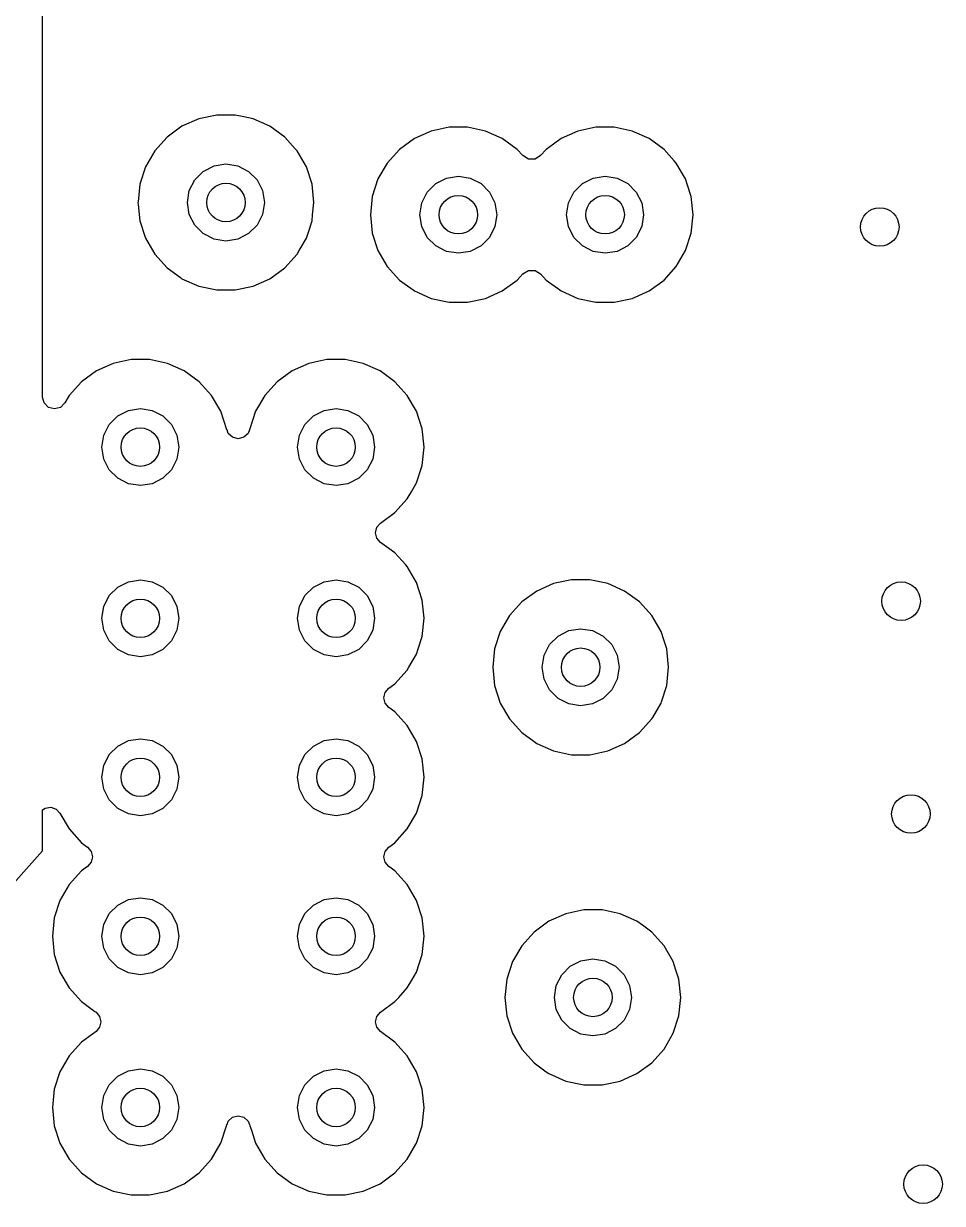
# Model space of a CAD drawing. Extents: x 6.5 to 8.1, y -3.85 to -2.25.
# Drawn here: x 7.3073 to 7.6829, y -3.2242 to -2.7419 of the extents above; entities that cross this region are included whole.
import ezdxf

# ---------------------------------------------------------------- set-up
doc = ezdxf.new("R2010")
doc.units = 0
doc.header["$MEASUREMENT"] = 0
doc.layers.add('BLACK', color=7, linetype='CONTINUOUS')

msp = doc.modelspace()

# ---------------------------------------------------------------- linework, layer by layer
at = {"layer": 'BLACK', "linetype": 'CONTINUOUS'}
for p, q in [((7.315, -2.815), (7.315, -2.50007)), ((7.37889, -2.7808), (7.37202, -2.78385)), ((7.38624, -2.77923), (7.37889, -2.7808)), ((7.39376, -2.77923), (7.38624, -2.77923)), ((7.38624, -2.77923), (7.38624, -2.77923)), ((7.39737, -2.78), (7.39376, -2.77923)), ((7.39376, -2.77923), (7.39376, -2.77923)), ((7.40111, -2.7808), (7.39737, -2.78)), ((7.40798, -2.78385), (7.40111, -2.7808)), ((7.37202, -2.78385), (7.36593, -2.78827)), ((7.41407, -2.78827), (7.40798, -2.78385)), ((7.40798, -2.78385), (7.40798, -2.78385)), ((7.47389, -2.7858), (7.46702, -2.78885)), ((7.48124, -2.78423), (7.47389, -2.7858)), ((7.48876, -2.78423), (7.48124, -2.78423)), ((7.48124, -2.78423), (7.48124, -2.78423)), ((7.49611, -2.7858), (7.48876, -2.78423)), ((7.48876, -2.78423), (7.48876, -2.78423)), ((7.50298, -2.78885), (7.49611, -2.7858)), ((7.53389, -2.7858), (7.52702, -2.78885)), ((7.54124, -2.78423), (7.53389, -2.7858)), ((7.54876, -2.78423), (7.54124, -2.78423)), ((7.54124, -2.78423), (7.54124, -2.78423)), ((7.55611, -2.7858), (7.54876, -2.78423)), ((7.54876, -2.78423), (7.54876, -2.78423)), ((7.56298, -2.78885), (7.55611, -2.7858)), ((7.36593, -2.78827), (7.3609, -2.79386)), ((7.41832, -2.793), (7.41407, -2.78827)), ((7.46702, -2.78885), (7.46093, -2.79327)), ((7.50907, -2.79327), (7.50298, -2.78885)), ((7.50298, -2.78885), (7.50298, -2.78885)), ((7.52383, -2.79117), (7.52093, -2.79327)), ((7.52702, -2.78885), (7.52383, -2.79117)), ((7.56907, -2.79327), (7.56298, -2.78885)), ((7.56298, -2.78885), (7.56298, -2.78885)), ((7.3609, -2.79386), (7.35714, -2.80037)), ((7.4191, -2.79386), (7.41832, -2.793)), ((7.42286, -2.80037), (7.4191, -2.79386)), ((7.46093, -2.79327), (7.4559, -2.79886)), ((7.51137, -2.79584), (7.50907, -2.79327)), ((7.51365, -2.79726), (7.51137, -2.79584)), ((7.51635, -2.79726), (7.51365, -2.79726)), ((7.51863, -2.79584), (7.51635, -2.79726)), ((7.52093, -2.79327), (7.51863, -2.79584)), ((7.52093, -2.79327), (7.52093, -2.79327)), ((7.57325, -2.79792), (7.56907, -2.79327)), ((7.35714, -2.80037), (7.35482, -2.80752)), ((7.37726, -2.80574), (7.38074, -2.80226)), ((7.38074, -2.80226), (7.38513, -2.80002)), ((7.38513, -2.80002), (7.39, -2.79925)), ((7.39, -2.79925), (7.39487, -2.80002)), ((7.39487, -2.80002), (7.39926, -2.80226)), ((7.39926, -2.80226), (7.40274, -2.80574)), ((7.42518, -2.80752), (7.42286, -2.80037)), ((7.42286, -2.80037), (7.42286, -2.80037)), ((7.4559, -2.79886), (7.45214, -2.80537)), ((7.5741, -2.79886), (7.57325, -2.79792)), ((7.57786, -2.80537), (7.5741, -2.79886)), ((7.37502, -2.81013), (7.37726, -2.80574)), ((7.40274, -2.80574), (7.40498, -2.81013)), ((7.45214, -2.80537), (7.44982, -2.81252)), ((7.47226, -2.81074), (7.47574, -2.80726)), ((7.47574, -2.80726), (7.48013, -2.80502)), ((7.48013, -2.80502), (7.485, -2.80425)), ((7.485, -2.80425), (7.48987, -2.80502)), ((7.48987, -2.80502), (7.49426, -2.80726)), ((7.49426, -2.80726), (7.49774, -2.81074)), ((7.53226, -2.81074), (7.53574, -2.80726)), ((7.53574, -2.80726), (7.54013, -2.80502)), ((7.54013, -2.80502), (7.545, -2.80425)), ((7.545, -2.80425), (7.54987, -2.80502)), ((7.54987, -2.80502), (7.55426, -2.80726)), ((7.55426, -2.80726), (7.55774, -2.81074)), ((7.57855, -2.80752), (7.57786, -2.80537)), ((7.35482, -2.80752), (7.35407, -2.81466)), ((7.37425, -2.815), (7.37502, -2.81013)), ((7.40498, -2.81013), (7.40575, -2.815)), ((7.42596, -2.815), (7.42518, -2.80752)), ((7.47002, -2.81513), (7.47226, -2.81074)), ((7.49774, -2.81074), (7.49998, -2.81513)), ((7.53002, -2.81513), (7.53226, -2.81074)), ((7.55774, -2.81074), (7.55998, -2.81513)), ((7.58018, -2.81252), (7.57855, -2.80752)), ((7.315, -2.89453), (7.315, -2.815)), ((7.35407, -2.81466), (7.35404, -2.815)), ((7.35404, -2.815), (7.35412, -2.81577)), ((7.35412, -2.81577), (7.35482, -2.82248)), ((7.37502, -2.81987), (7.37425, -2.815)), ((7.40575, -2.815), (7.40498, -2.81987)), ((7.42544, -2.82), (7.42596, -2.815)), ((7.44982, -2.81252), (7.44904, -2.82)), ((7.46925, -2.82), (7.47002, -2.81513)), ((7.49998, -2.81513), (7.50075, -2.82)), ((7.52925, -2.82), (7.53002, -2.81513)), ((7.55998, -2.81513), (7.56075, -2.82)), ((7.58096, -2.82), (7.58018, -2.81252)), ((7.37726, -2.82426), (7.37502, -2.81987)), ((7.40498, -2.81987), (7.40274, -2.82426)), ((7.42518, -2.82248), (7.42544, -2.82)), ((7.44904, -2.82), (7.44982, -2.82748)), ((7.47002, -2.82487), (7.46925, -2.82)), ((7.50075, -2.82), (7.49998, -2.82487)), ((7.53002, -2.82487), (7.52925, -2.82)), ((7.56075, -2.82), (7.55998, -2.82487)), ((7.58018, -2.82748), (7.58096, -2.82)), ((7.35482, -2.82248), (7.35714, -2.82963)), ((7.38074, -2.82774), (7.37726, -2.82426)), ((7.40274, -2.82426), (7.39926, -2.82774)), ((7.42354, -2.82751), (7.42518, -2.82248)), ((7.47226, -2.82926), (7.47002, -2.82487)), ((7.49998, -2.82487), (7.49774, -2.82926)), ((7.53226, -2.82926), (7.53002, -2.82487)), ((7.55998, -2.82487), (7.55774, -2.82926)), ((7.35714, -2.82963), (7.3609, -2.83614)), ((7.38513, -2.82998), (7.38074, -2.82774)), ((7.39, -2.83075), (7.38513, -2.82998)), ((7.39487, -2.82998), (7.39, -2.83075)), ((7.39926, -2.82774), (7.39487, -2.82998)), ((7.41997, -2.83463), (7.42286, -2.82963)), ((7.42286, -2.82963), (7.42354, -2.82751)), ((7.44982, -2.82748), (7.45214, -2.83463)), ((7.47574, -2.83274), (7.47226, -2.82926)), ((7.49774, -2.82926), (7.49426, -2.83274)), ((7.53574, -2.83274), (7.53226, -2.82926)), ((7.55774, -2.82926), (7.55426, -2.83274)), ((7.57786, -2.83463), (7.58018, -2.82748)), ((7.3609, -2.83614), (7.3609, -2.83614)), ((7.3609, -2.83614), (7.36593, -2.84173)), ((7.41407, -2.84173), (7.4191, -2.83614)), ((7.4191, -2.83614), (7.41997, -2.83463)), ((7.45214, -2.83463), (7.4559, -2.84114)), ((7.48013, -2.83498), (7.47574, -2.83274)), ((7.485, -2.83575), (7.48013, -2.83498)), ((7.48987, -2.83498), (7.485, -2.83575)), ((7.49426, -2.83274), (7.48987, -2.83498)), ((7.54013, -2.83498), (7.53574, -2.83274)), ((7.545, -2.83575), (7.54013, -2.83498)), ((7.54987, -2.83498), (7.545, -2.83575)), ((7.55426, -2.83274), (7.54987, -2.83498)), ((7.5741, -2.84114), (7.57786, -2.83463)), ((7.36593, -2.84173), (7.37141, -2.84571)), ((7.37141, -2.84571), (7.37202, -2.84615)), ((7.40798, -2.84615), (7.41407, -2.84173)), ((7.4559, -2.84114), (7.4559, -2.84114)), ((7.4559, -2.84114), (7.46093, -2.84673)), ((7.50907, -2.84673), (7.51137, -2.84416)), ((7.51137, -2.84416), (7.51365, -2.84274)), ((7.51365, -2.84274), (7.51635, -2.84274)), ((7.51635, -2.84274), (7.51863, -2.84416)), ((7.51863, -2.84416), (7.52093, -2.84673)), ((7.56907, -2.84673), (7.5741, -2.84114)), ((7.37202, -2.84615), (7.37889, -2.8492)), ((7.37889, -2.8492), (7.38624, -2.85077)), ((7.39376, -2.85077), (7.40111, -2.8492)), ((7.40111, -2.8492), (7.40798, -2.84615)), ((7.40111, -2.8492), (7.40111, -2.8492)), ((7.40111, -2.8492), (7.40111, -2.8492)), ((7.46093, -2.84673), (7.4665, -2.85077)), ((7.50298, -2.85115), (7.50907, -2.84673)), ((7.52093, -2.84673), (7.5265, -2.85077)), ((7.56298, -2.85115), (7.56907, -2.84673)), ((7.38624, -2.85077), (7.38624, -2.85077)), ((7.38624, -2.85077), (7.39376, -2.85077)), ((7.39376, -2.85077), (7.39376, -2.85077)), ((7.4665, -2.85077), (7.46702, -2.85115)), ((7.46702, -2.85115), (7.47389, -2.8542)), ((7.47389, -2.8542), (7.48124, -2.85577)), ((7.48876, -2.85577), (7.49611, -2.8542)), ((7.49611, -2.8542), (7.50298, -2.85115)), ((7.49611, -2.8542), (7.49611, -2.8542)), ((7.49611, -2.8542), (7.49611, -2.8542)), ((7.5265, -2.85077), (7.52702, -2.85115)), ((7.52702, -2.85115), (7.53389, -2.8542)), ((7.53389, -2.8542), (7.54124, -2.85577)), ((7.54876, -2.85577), (7.55611, -2.8542)), ((7.55611, -2.8542), (7.56298, -2.85115)), ((7.55611, -2.8542), (7.55611, -2.8542)), ((7.55611, -2.8542), (7.55611, -2.8542)), ((7.48124, -2.85577), (7.48124, -2.85577)), ((7.48124, -2.85577), (7.48876, -2.85577)), ((7.48876, -2.85577), (7.48876, -2.85577)), ((7.54124, -2.85577), (7.54124, -2.85577)), ((7.54124, -2.85577), (7.54876, -2.85577)), ((7.54876, -2.85577), (7.54876, -2.85577)), ((7.35124, -2.87923), (7.34389, -2.8808)), ((7.35876, -2.87923), (7.35124, -2.87923)), ((7.35124, -2.87923), (7.35124, -2.87923)), ((7.36611, -2.8808), (7.35876, -2.87923)), ((7.35876, -2.87923), (7.35876, -2.87923)), ((7.43124, -2.87923), (7.42389, -2.8808)), ((7.43876, -2.87923), (7.43124, -2.87923)), ((7.43124, -2.87923), (7.43124, -2.87923)), ((7.44611, -2.8808), (7.43876, -2.87923)), ((7.43876, -2.87923), (7.43876, -2.87923)), ((7.33702, -2.88385), (7.33093, -2.88827)), ((7.34389, -2.8808), (7.33702, -2.88385)), ((7.37298, -2.88385), (7.36611, -2.8808)), ((7.37907, -2.88827), (7.37298, -2.88385)), ((7.37298, -2.88385), (7.37298, -2.88385)), ((7.41702, -2.88385), (7.41093, -2.88827)), ((7.42389, -2.8808), (7.41702, -2.88385)), ((7.45298, -2.88385), (7.44611, -2.8808)), ((7.45907, -2.88827), (7.45298, -2.88385)), ((7.45298, -2.88385), (7.45298, -2.88385)), ((7.33093, -2.88827), (7.3259, -2.89386)), ((7.38167, -2.89117), (7.37907, -2.88827)), ((7.41093, -2.88827), (7.4059, -2.89386)), ((7.46167, -2.89117), (7.45907, -2.88827)), ((7.3259, -2.89386), (7.32411, -2.89697)), ((7.3841, -2.89386), (7.38167, -2.89117)), ((7.38786, -2.90037), (7.3841, -2.89386)), ((7.4059, -2.89386), (7.40214, -2.90037)), ((7.4641, -2.89386), (7.46167, -2.89117)), ((7.46786, -2.90037), (7.4641, -2.89386)), ((7.31565, -2.89697), (7.315, -2.89453)), ((7.31744, -2.89875), (7.31565, -2.89697)), ((7.31988, -2.89941), (7.31744, -2.89875)), ((7.32232, -2.89875), (7.31988, -2.89941)), ((7.32411, -2.89697), (7.32232, -2.89875)), ((7.34226, -2.90574), (7.34574, -2.90226)), ((7.34574, -2.90226), (7.35013, -2.90002)), ((7.35013, -2.90002), (7.355, -2.89925)), ((7.355, -2.89925), (7.35987, -2.90002)), ((7.35987, -2.90002), (7.36426, -2.90226)), ((7.36426, -2.90226), (7.36774, -2.90574)), ((7.39034, -2.90801), (7.38786, -2.90037)), ((7.40214, -2.90037), (7.39966, -2.90801)), ((7.42226, -2.90574), (7.42574, -2.90226)), ((7.42574, -2.90226), (7.43013, -2.90002)), ((7.43013, -2.90002), (7.435, -2.89925)), ((7.435, -2.89925), (7.43987, -2.90002)), ((7.43987, -2.90002), (7.44426, -2.90226)), ((7.44426, -2.90226), (7.44774, -2.90574)), ((7.47018, -2.90752), (7.46786, -2.90037)), ((7.46786, -2.90037), (7.46786, -2.90037)), ((7.34002, -2.91013), (7.34226, -2.90574)), ((7.36774, -2.90574), (7.36998, -2.91013)), ((7.39043, -2.90798), (7.39034, -2.90801)), ((7.39095, -2.90942), (7.39043, -2.90798)), ((7.39957, -2.90798), (7.39905, -2.90942)), ((7.39966, -2.90801), (7.39957, -2.90798)), ((7.42002, -2.91013), (7.42226, -2.90574)), ((7.44774, -2.90574), (7.44998, -2.91013)), ((7.47096, -2.915), (7.47018, -2.90752)), ((7.33925, -2.915), (7.34002, -2.91013)), ((7.36998, -2.91013), (7.37075, -2.915)), ((7.39271, -2.911), (7.39095, -2.90942)), ((7.395, -2.91157), (7.39271, -2.911)), ((7.39729, -2.911), (7.395, -2.91157)), ((7.39905, -2.90942), (7.39729, -2.911)), ((7.41925, -2.915), (7.42002, -2.91013)), ((7.44998, -2.91013), (7.45075, -2.915)), ((7.34002, -2.91987), (7.33925, -2.915)), ((7.37075, -2.915), (7.36998, -2.91987)), ((7.42002, -2.91987), (7.41925, -2.915)), ((7.45075, -2.915), (7.44998, -2.91987)), ((7.47018, -2.92248), (7.47096, -2.915)), ((7.34226, -2.92426), (7.34002, -2.91987)), ((7.36998, -2.91987), (7.36774, -2.92426)), ((7.42226, -2.92426), (7.42002, -2.91987)), ((7.44998, -2.91987), (7.44774, -2.92426)), ((7.46786, -2.92963), (7.47018, -2.92248)), ((7.34574, -2.92774), (7.34226, -2.92426)), ((7.35013, -2.92998), (7.34574, -2.92774)), ((7.36426, -2.92774), (7.35987, -2.92998)), ((7.36774, -2.92426), (7.36426, -2.92774)), ((7.42574, -2.92774), (7.42226, -2.92426)), ((7.43013, -2.92998), (7.42574, -2.92774)), ((7.44426, -2.92774), (7.43987, -2.92998)), ((7.44774, -2.92426), (7.44426, -2.92774)), ((7.355, -2.93075), (7.35013, -2.92998)), ((7.35987, -2.92998), (7.355, -2.93075)), ((7.435, -2.93075), (7.43013, -2.92998)), ((7.43987, -2.92998), (7.435, -2.93075)), ((7.46593, -2.93296), (7.46786, -2.92963)), ((7.46786, -2.92963), (7.46786, -2.92963)), ((7.45907, -2.94173), (7.4641, -2.93614)), ((7.4641, -2.93614), (7.46593, -2.93296)), ((7.45311, -2.94605), (7.45907, -2.94173)), ((7.45163, -2.94778), (7.45311, -2.94605)), ((7.4511, -2.95), (7.45163, -2.94778)), ((7.45163, -2.95222), (7.4511, -2.95)), ((7.45311, -2.95395), (7.45163, -2.95222)), ((7.45906, -2.95827), (7.45311, -2.95395)), ((7.45907, -2.95827), (7.45906, -2.95827)), ((7.45906, -2.95827), (7.45906, -2.95827)), ((7.46347, -2.96316), (7.45907, -2.95827)), ((7.4641, -2.96386), (7.46347, -2.96316)), ((7.46786, -2.97037), (7.4641, -2.96386)), ((7.34574, -2.97226), (7.35013, -2.97002)), ((7.35013, -2.97002), (7.355, -2.96925)), ((7.355, -2.96925), (7.35987, -2.97002)), ((7.35987, -2.97002), (7.36426, -2.97226)), ((7.42574, -2.97226), (7.43013, -2.97002)), ((7.43013, -2.97002), (7.435, -2.96925)), ((7.435, -2.96925), (7.43987, -2.97002)), ((7.43987, -2.97002), (7.44426, -2.97226)), ((7.47018, -2.97752), (7.46786, -2.97037)), ((7.46786, -2.97037), (7.46786, -2.97037)), ((7.52389, -2.9708), (7.51702, -2.97385)), ((7.53124, -2.96923), (7.52389, -2.9708)), ((7.53876, -2.96923), (7.53124, -2.96923)), ((7.53124, -2.96923), (7.53124, -2.96923)), ((7.54611, -2.9708), (7.53876, -2.96923)), ((7.53876, -2.96923), (7.53876, -2.96923)), ((7.55298, -2.97385), (7.54611, -2.9708)), ((7.34002, -2.98013), (7.34226, -2.97574)), ((7.34226, -2.97574), (7.34574, -2.97226)), ((7.36426, -2.97226), (7.36774, -2.97574)), ((7.36774, -2.97574), (7.36998, -2.98013)), ((7.42002, -2.98013), (7.42226, -2.97574)), ((7.42226, -2.97574), (7.42574, -2.97226)), ((7.44426, -2.97226), (7.44774, -2.97574)), ((7.44774, -2.97574), (7.44998, -2.98013)), ((7.51702, -2.97385), (7.51093, -2.97827)), ((7.55527, -2.97552), (7.55298, -2.97385)), ((7.55907, -2.97827), (7.55527, -2.97552)), ((7.33925, -2.985), (7.34002, -2.98013)), ((7.36998, -2.98013), (7.37075, -2.985)), ((7.41925, -2.985), (7.42002, -2.98013)), ((7.44998, -2.98013), (7.45075, -2.985)), ((7.47096, -2.985), (7.47018, -2.97752)), ((7.51093, -2.97827), (7.5059, -2.98386)), ((7.56294, -2.98257), (7.55907, -2.97827)), ((7.34002, -2.98987), (7.33925, -2.985)), ((7.37075, -2.985), (7.36998, -2.98987)), ((7.42002, -2.98987), (7.41925, -2.985)), ((7.45075, -2.985), (7.44998, -2.98987)), ((7.47018, -2.99248), (7.47096, -2.985)), ((7.5059, -2.98386), (7.50214, -2.99037)), ((7.5641, -2.98386), (7.56294, -2.98257)), ((7.56786, -2.99037), (7.5641, -2.98386)), ((7.34226, -2.99426), (7.34002, -2.98987)), ((7.36998, -2.98987), (7.36774, -2.99426)), ((7.42226, -2.99426), (7.42002, -2.98987)), ((7.44998, -2.98987), (7.44774, -2.99426)), ((7.50214, -2.99037), (7.49982, -2.99752)), ((7.52574, -2.99226), (7.53013, -2.99002)), ((7.53013, -2.99002), (7.535, -2.98925)), ((7.535, -2.98925), (7.53987, -2.99002)), ((7.53987, -2.99002), (7.54426, -2.99226)), ((7.56897, -2.99381), (7.56786, -2.99037)), ((7.34574, -2.99774), (7.34226, -2.99426)), ((7.36774, -2.99426), (7.36426, -2.99774)), ((7.42574, -2.99774), (7.42226, -2.99426)), ((7.44774, -2.99426), (7.44426, -2.99774)), ((7.46854, -2.99752), (7.47018, -2.99248)), ((7.52226, -2.99574), (7.52574, -2.99226)), ((7.54426, -2.99226), (7.54774, -2.99574)), ((7.57018, -2.99752), (7.56897, -2.99381)), ((7.35013, -2.99998), (7.34574, -2.99774)), ((7.355, -3.00075), (7.35013, -2.99998)), ((7.35987, -2.99998), (7.355, -3.00075)), ((7.36426, -2.99774), (7.35987, -2.99998)), ((7.43013, -2.99998), (7.42574, -2.99774)), ((7.435, -3.00075), (7.43013, -2.99998)), ((7.43987, -2.99998), (7.435, -3.00075)), ((7.44426, -2.99774), (7.43987, -2.99998)), ((7.46475, -3.005), (7.46786, -2.99963)), ((7.46786, -2.99963), (7.46854, -2.99752)), ((7.49982, -2.99752), (7.49904, -3.005)), ((7.51925, -3.005), (7.52002, -3.00013)), ((7.52002, -3.00013), (7.52226, -2.99574)), ((7.54774, -2.99574), (7.54998, -3.00013)), ((7.54998, -3.00013), (7.55075, -3.005)), ((7.57096, -3.005), (7.57018, -2.99752)), ((7.4641, -3.00614), (7.46475, -3.005)), ((7.49904, -3.005), (7.49982, -3.01248)), ((7.52002, -3.00987), (7.51925, -3.005)), ((7.55075, -3.005), (7.54998, -3.00987)), ((7.57018, -3.01248), (7.57096, -3.005)), ((7.45907, -3.01173), (7.4641, -3.00614)), ((7.52226, -3.01426), (7.52002, -3.00987)), ((7.54998, -3.00987), (7.54774, -3.01426)), ((7.45507, -3.01528), (7.45656, -3.01355)), ((7.45656, -3.01355), (7.45907, -3.01173)), ((7.49982, -3.01248), (7.50214, -3.01963)), ((7.52574, -3.01774), (7.52226, -3.01426)), ((7.54774, -3.01426), (7.54426, -3.01774)), ((7.56801, -3.01916), (7.57018, -3.01248)), ((7.45454, -3.0175), (7.45507, -3.01528)), ((7.45507, -3.01972), (7.45454, -3.0175)), ((7.53013, -3.01998), (7.52574, -3.01774)), ((7.54426, -3.01774), (7.53987, -3.01998)), ((7.56786, -3.01963), (7.56801, -3.01916)), ((7.45656, -3.02145), (7.45507, -3.01972)), ((7.45907, -3.02327), (7.45656, -3.02145)), ((7.46165, -3.02614), (7.45907, -3.02327)), ((7.50214, -3.01963), (7.5059, -3.02614)), ((7.535, -3.02075), (7.53013, -3.01998)), ((7.53987, -3.01998), (7.535, -3.02075)), ((7.56444, -3.02554), (7.56786, -3.01963)), ((7.4641, -3.02886), (7.46165, -3.02614)), ((7.46786, -3.03537), (7.4641, -3.02886)), ((7.5059, -3.02614), (7.5059, -3.02614)), ((7.5059, -3.02614), (7.51093, -3.03173)), ((7.55907, -3.03173), (7.5641, -3.02614)), ((7.5641, -3.02614), (7.56444, -3.02554)), ((7.51093, -3.03173), (7.51595, -3.03537)), ((7.55298, -3.03615), (7.55907, -3.03173)), ((7.34226, -3.04074), (7.34574, -3.03726)), ((7.34574, -3.03726), (7.35013, -3.03502)), ((7.35013, -3.03502), (7.355, -3.03425)), ((7.355, -3.03425), (7.35987, -3.03502)), ((7.35987, -3.03502), (7.36426, -3.03726)), ((7.36426, -3.03726), (7.36774, -3.04074)), ((7.42226, -3.04074), (7.42574, -3.03726)), ((7.42574, -3.03726), (7.43013, -3.03502)), ((7.43013, -3.03502), (7.435, -3.03425)), ((7.435, -3.03425), (7.43987, -3.03502)), ((7.43987, -3.03502), (7.44426, -3.03726)), ((7.44426, -3.03726), (7.44774, -3.04074)), ((7.47018, -3.04252), (7.46786, -3.03537)), ((7.46786, -3.03537), (7.46786, -3.03537)), ((7.51595, -3.03537), (7.51702, -3.03615)), ((7.51702, -3.03615), (7.52389, -3.0392)), ((7.54611, -3.0392), (7.55298, -3.03615)), ((7.34002, -3.04513), (7.34226, -3.04074)), ((7.36774, -3.04074), (7.36998, -3.04513)), ((7.42002, -3.04513), (7.42226, -3.04074)), ((7.44774, -3.04074), (7.44998, -3.04513)), ((7.47096, -3.05), (7.47018, -3.04252)), ((7.52389, -3.0392), (7.53124, -3.04077)), ((7.53124, -3.04077), (7.53124, -3.04077)), ((7.53124, -3.04077), (7.53876, -3.04077)), ((7.53876, -3.04077), (7.54611, -3.0392)), ((7.53876, -3.04077), (7.53876, -3.04077)), ((7.54611, -3.0392), (7.54611, -3.0392)), ((7.54611, -3.0392), (7.54611, -3.0392)), ((7.33925, -3.05), (7.34002, -3.04513)), ((7.36998, -3.04513), (7.37075, -3.05)), ((7.41925, -3.05), (7.42002, -3.04513)), ((7.44998, -3.04513), (7.45075, -3.05)), ((7.34002, -3.05487), (7.33925, -3.05)), ((7.37075, -3.05), (7.36998, -3.05487)), ((7.42002, -3.05487), (7.41925, -3.05)), ((7.45075, -3.05), (7.44998, -3.05487)), ((7.47018, -3.05748), (7.47096, -3.05)), ((7.34226, -3.05926), (7.34002, -3.05487)), ((7.36998, -3.05487), (7.36774, -3.05926)), ((7.42226, -3.05926), (7.42002, -3.05487)), ((7.44998, -3.05487), (7.44774, -3.05926)), ((7.46786, -3.06463), (7.47018, -3.05748)), ((7.315, -3.06335), (7.31606, -3.06257)), ((7.31606, -3.06257), (7.31835, -3.06222)), ((7.31835, -3.06222), (7.32055, -3.06297)), ((7.32055, -3.06297), (7.32215, -3.06464)), ((7.34574, -3.06274), (7.34226, -3.05926)), ((7.35013, -3.06498), (7.34574, -3.06274)), ((7.36426, -3.06274), (7.35987, -3.06498)), ((7.36774, -3.05926), (7.36426, -3.06274)), ((7.42574, -3.06274), (7.42226, -3.05926)), ((7.43013, -3.06498), (7.42574, -3.06274)), ((7.44426, -3.06274), (7.43987, -3.06498)), ((7.44774, -3.05926), (7.44426, -3.06274)), ((7.315, -3.08), (7.315, -3.06335)), ((7.32215, -3.06464), (7.3259, -3.07114)), ((7.355, -3.06575), (7.35013, -3.06498)), ((7.35987, -3.06498), (7.355, -3.06575)), ((7.435, -3.06575), (7.43013, -3.06498)), ((7.43987, -3.06498), (7.435, -3.06575)), ((7.4641, -3.07114), (7.46786, -3.06463)), ((7.3259, -3.07114), (7.3259, -3.07114)), ((7.3259, -3.07114), (7.33093, -3.07673)), ((7.45907, -3.07673), (7.4641, -3.07114)), ((7.33093, -3.07673), (7.33094, -3.07673)), ((7.33094, -3.07673), (7.33344, -3.07855)), ((7.45656, -3.07855), (7.45907, -3.07673)), ((7.29511, -3.10238), (7.315, -3.08)), ((7.33344, -3.07855), (7.33492, -3.08028)), ((7.33492, -3.08028), (7.33546, -3.0825)), ((7.45454, -3.0825), (7.45507, -3.08028)), ((7.45507, -3.08028), (7.45656, -3.07855)), ((7.33344, -3.08645), (7.33094, -3.08827)), ((7.33492, -3.08472), (7.33344, -3.08645)), ((7.33546, -3.0825), (7.33492, -3.08472)), ((7.45507, -3.08472), (7.45454, -3.0825)), ((7.45656, -3.08645), (7.45507, -3.08472)), ((7.45907, -3.08827), (7.45656, -3.08645)), ((7.33094, -3.08827), (7.3259, -3.09386)), ((7.46167, -3.09117), (7.45907, -3.08827)), ((7.4641, -3.09386), (7.46167, -3.09117)), ((7.3259, -3.09386), (7.32214, -3.10037)), ((7.46786, -3.10037), (7.4641, -3.09386)), ((7.32214, -3.10037), (7.31982, -3.10752)), ((7.34574, -3.10226), (7.35013, -3.10002)), ((7.35013, -3.10002), (7.355, -3.09925)), ((7.355, -3.09925), (7.35987, -3.10002)), ((7.35987, -3.10002), (7.36426, -3.10226)), ((7.42574, -3.10226), (7.43013, -3.10002)), ((7.43013, -3.10002), (7.435, -3.09925)), ((7.435, -3.09925), (7.43987, -3.10002)), ((7.43987, -3.10002), (7.44426, -3.10226)), ((7.47018, -3.10752), (7.46786, -3.10037)), ((7.46786, -3.10037), (7.46786, -3.10037)), ((7.34002, -3.11013), (7.34226, -3.10574)), ((7.34226, -3.10574), (7.34574, -3.10226)), ((7.36426, -3.10226), (7.36774, -3.10574)), ((7.36774, -3.10574), (7.36998, -3.11013)), ((7.42002, -3.11013), (7.42226, -3.10574)), ((7.42226, -3.10574), (7.42574, -3.10226)), ((7.44426, -3.10226), (7.44774, -3.10574)), ((7.44774, -3.10574), (7.44998, -3.11013)), ((7.52889, -3.1058), (7.52202, -3.10885)), ((7.53624, -3.10423), (7.52889, -3.1058)), ((7.54376, -3.10423), (7.53624, -3.10423)), ((7.53624, -3.10423), (7.53624, -3.10423)), ((7.55111, -3.1058), (7.54376, -3.10423)), ((7.54376, -3.10423), (7.54376, -3.10423)), ((7.55798, -3.10885), (7.55111, -3.1058)), ((7.31982, -3.10752), (7.31904, -3.115)), ((7.33925, -3.115), (7.34002, -3.11013)), ((7.36998, -3.11013), (7.37075, -3.115)), ((7.41925, -3.115), (7.42002, -3.11013)), ((7.44998, -3.11013), (7.45075, -3.115)), ((7.47096, -3.115), (7.47018, -3.10752)), ((7.52202, -3.10885), (7.51593, -3.11327)), ((7.56027, -3.11052), (7.55798, -3.10885)), ((7.56407, -3.11327), (7.56027, -3.11052)), ((7.31904, -3.115), (7.31982, -3.12248)), ((7.34002, -3.11987), (7.33925, -3.115)), ((7.37075, -3.115), (7.36998, -3.11987)), ((7.42002, -3.11987), (7.41925, -3.115)), ((7.45075, -3.115), (7.44998, -3.11987)), ((7.47018, -3.12248), (7.47096, -3.115)), ((7.51593, -3.11327), (7.5109, -3.11886)), ((7.5678, -3.11743), (7.56407, -3.11327)), ((7.34226, -3.12426), (7.34002, -3.11987)), ((7.36998, -3.11987), (7.36774, -3.12426)), ((7.42226, -3.12426), (7.42002, -3.11987)), ((7.44998, -3.11987), (7.44774, -3.12426)), ((7.5109, -3.11886), (7.50714, -3.12537)), ((7.5691, -3.11886), (7.5678, -3.11743)), ((7.57286, -3.12537), (7.5691, -3.11886)), ((7.31982, -3.12248), (7.32214, -3.12963)), ((7.34574, -3.12774), (7.34226, -3.12426)), ((7.36774, -3.12426), (7.36426, -3.12774)), ((7.42574, -3.12774), (7.42226, -3.12426)), ((7.44774, -3.12426), (7.44426, -3.12774)), ((7.46786, -3.12963), (7.47018, -3.12248)), ((7.50714, -3.12537), (7.50482, -3.13252)), ((7.53074, -3.12726), (7.53513, -3.12502)), ((7.53513, -3.12502), (7.54, -3.12425)), ((7.54, -3.12425), (7.54487, -3.12502)), ((7.54487, -3.12502), (7.54926, -3.12726)), ((7.57397, -3.12881), (7.57286, -3.12537)), ((7.32214, -3.12963), (7.3259, -3.13614)), ((7.35013, -3.12998), (7.34574, -3.12774)), ((7.355, -3.13075), (7.35013, -3.12998)), ((7.35987, -3.12998), (7.355, -3.13075)), ((7.36426, -3.12774), (7.35987, -3.12998)), ((7.43013, -3.12998), (7.42574, -3.12774)), ((7.435, -3.13075), (7.43013, -3.12998)), ((7.43987, -3.12998), (7.435, -3.13075)), ((7.44426, -3.12774), (7.43987, -3.12998)), ((7.46593, -3.13296), (7.46786, -3.12963)), ((7.46786, -3.12963), (7.46786, -3.12963)), ((7.52726, -3.13074), (7.53074, -3.12726)), ((7.54926, -3.12726), (7.55274, -3.13074)), ((7.57518, -3.13252), (7.57397, -3.12881)), ((7.4641, -3.13614), (7.46593, -3.13296)), ((7.50482, -3.13252), (7.50404, -3.14)), ((7.52425, -3.14), (7.52502, -3.13513)), ((7.52502, -3.13513), (7.52726, -3.13074)), ((7.55274, -3.13074), (7.55498, -3.13513)), ((7.55498, -3.13513), (7.55575, -3.14)), ((7.57596, -3.14), (7.57518, -3.13252)), ((7.3259, -3.13614), (7.3259, -3.13614)), ((7.3259, -3.13614), (7.33093, -3.14173)), ((7.45907, -3.14173), (7.46062, -3.14)), ((7.46062, -3.14), (7.4641, -3.13614)), ((7.50404, -3.14), (7.50482, -3.14748)), ((7.52502, -3.14487), (7.52425, -3.14)), ((7.55575, -3.14), (7.55498, -3.14487)), ((7.57518, -3.14748), (7.57596, -3.14)), ((7.33093, -3.14173), (7.33641, -3.14571)), ((7.45311, -3.14605), (7.45907, -3.14173)), ((7.52726, -3.14926), (7.52502, -3.14487)), ((7.55498, -3.14487), (7.55274, -3.14926)), ((7.33641, -3.14571), (7.33689, -3.14605)), ((7.33689, -3.14605), (7.33837, -3.14778)), ((7.33837, -3.14778), (7.3389, -3.15)), ((7.4511, -3.15), (7.45163, -3.14778)), ((7.45163, -3.14778), (7.45311, -3.14605)), ((7.50482, -3.14748), (7.50714, -3.15463)), ((7.53074, -3.15274), (7.52726, -3.14926)), ((7.55274, -3.14926), (7.54926, -3.15274)), ((7.57286, -3.15463), (7.57518, -3.14748)), ((7.33689, -3.15395), (7.33094, -3.15827)), ((7.33837, -3.15222), (7.33689, -3.15395)), ((7.3389, -3.15), (7.33837, -3.15222)), ((7.45163, -3.15222), (7.4511, -3.15)), ((7.45311, -3.15395), (7.45163, -3.15222)), ((7.45906, -3.15827), (7.45311, -3.15395)), ((7.53513, -3.15498), (7.53074, -3.15274)), ((7.54926, -3.15274), (7.54487, -3.15498)), ((7.33094, -3.15827), (7.3259, -3.16386)), ((7.45907, -3.15827), (7.45906, -3.15827)), ((7.45906, -3.15827), (7.45906, -3.15827)), ((7.46165, -3.16114), (7.45907, -3.15827)), ((7.50714, -3.15463), (7.5109, -3.16114)), ((7.54, -3.15575), (7.53513, -3.15498)), ((7.54487, -3.15498), (7.54, -3.15575)), ((7.5691, -3.16114), (7.57286, -3.15463)), ((7.3259, -3.16386), (7.32214, -3.17037)), ((7.4641, -3.16386), (7.46165, -3.16114)), ((7.46786, -3.17037), (7.4641, -3.16386)), ((7.5109, -3.16114), (7.5109, -3.16114)), ((7.5109, -3.16114), (7.51593, -3.16673)), ((7.56407, -3.16673), (7.5691, -3.16114)), ((7.51593, -3.16673), (7.52095, -3.17037)), ((7.55798, -3.17115), (7.56407, -3.16673)), ((7.32214, -3.17037), (7.31982, -3.17752)), ((7.34226, -3.17574), (7.34574, -3.17226)), ((7.34574, -3.17226), (7.35013, -3.17002)), ((7.35013, -3.17002), (7.355, -3.16925)), ((7.355, -3.16925), (7.35987, -3.17002)), ((7.35987, -3.17002), (7.36426, -3.17226)), ((7.36426, -3.17226), (7.36774, -3.17574)), ((7.42226, -3.17574), (7.42574, -3.17226)), ((7.42574, -3.17226), (7.43013, -3.17002)), ((7.43013, -3.17002), (7.435, -3.16925)), ((7.435, -3.16925), (7.43987, -3.17002)), ((7.43987, -3.17002), (7.44426, -3.17226)), ((7.44426, -3.17226), (7.44774, -3.17574)), ((7.47018, -3.17752), (7.46786, -3.17037)), ((7.46786, -3.17037), (7.46786, -3.17037)), ((7.52095, -3.17037), (7.52202, -3.17115)), ((7.52202, -3.17115), (7.52889, -3.1742)), ((7.55111, -3.1742), (7.55798, -3.17115)), ((7.31982, -3.17752), (7.31904, -3.185)), ((7.34002, -3.18013), (7.34226, -3.17574)), ((7.36774, -3.17574), (7.36998, -3.18013)), ((7.42002, -3.18013), (7.42226, -3.17574)), ((7.44774, -3.17574), (7.44998, -3.18013)), ((7.47096, -3.185), (7.47018, -3.17752)), ((7.52889, -3.1742), (7.53624, -3.17577)), ((7.53624, -3.17577), (7.53624, -3.17577)), ((7.53624, -3.17577), (7.54376, -3.17577)), ((7.54376, -3.17577), (7.55111, -3.1742)), ((7.54376, -3.17577), (7.54376, -3.17577)), ((7.55111, -3.1742), (7.55111, -3.1742)), ((7.55111, -3.1742), (7.55111, -3.1742)), ((7.33925, -3.185), (7.34002, -3.18013)), ((7.36998, -3.18013), (7.37075, -3.185)), ((7.41925, -3.185), (7.42002, -3.18013)), ((7.44998, -3.18013), (7.45075, -3.185)), ((7.31904, -3.185), (7.31982, -3.19248)), ((7.34002, -3.18987), (7.33925, -3.185)), ((7.37075, -3.185), (7.36998, -3.18987)), ((7.42002, -3.18987), (7.41925, -3.185)), ((7.45075, -3.185), (7.44998, -3.18987)), ((7.47018, -3.19248), (7.47096, -3.185)), ((7.31982, -3.19248), (7.32214, -3.19963)), ((7.34226, -3.19426), (7.34002, -3.18987)), ((7.36998, -3.18987), (7.36774, -3.19426)), ((7.38786, -3.19963), (7.39018, -3.19248)), ((7.39018, -3.19248), (7.39034, -3.19199)), ((7.39018, -3.19248), (7.39018, -3.19248)), ((7.39034, -3.19199), (7.39043, -3.19202)), ((7.39043, -3.19202), (7.39095, -3.19058)), ((7.39095, -3.19058), (7.39271, -3.189)), ((7.39271, -3.189), (7.395, -3.18843)), ((7.395, -3.18843), (7.39729, -3.189)), ((7.39729, -3.189), (7.39905, -3.19058)), ((7.39905, -3.19058), (7.39957, -3.19202)), ((7.39957, -3.19202), (7.39966, -3.19199)), ((7.39966, -3.19199), (7.39982, -3.19248)), ((7.39982, -3.19248), (7.39982, -3.19248)), ((7.39982, -3.19248), (7.40039, -3.19422)), ((7.42226, -3.19426), (7.42002, -3.18987)), ((7.44998, -3.18987), (7.44774, -3.19426)), ((7.46786, -3.19963), (7.47018, -3.19248)), ((7.34574, -3.19774), (7.34226, -3.19426)), ((7.35013, -3.19998), (7.34574, -3.19774)), ((7.36426, -3.19774), (7.35987, -3.19998)), ((7.36774, -3.19426), (7.36426, -3.19774)), ((7.40039, -3.19422), (7.40214, -3.19963)), ((7.42574, -3.19774), (7.42226, -3.19426)), ((7.43013, -3.19998), (7.42574, -3.19774)), ((7.44426, -3.19774), (7.43987, -3.19998)), ((7.44774, -3.19426), (7.44426, -3.19774)), ((7.32214, -3.19963), (7.3259, -3.20614)), ((7.355, -3.20075), (7.35013, -3.19998)), ((7.35987, -3.19998), (7.355, -3.20075)), ((7.3841, -3.20614), (7.38764, -3.2)), ((7.38764, -3.2), (7.38786, -3.19963)), ((7.38786, -3.19963), (7.38786, -3.19963)), ((7.40214, -3.19963), (7.4059, -3.20614)), ((7.435, -3.20075), (7.43013, -3.19998)), ((7.43987, -3.19998), (7.435, -3.20075)), ((7.4641, -3.20614), (7.46764, -3.2)), ((7.46764, -3.2), (7.46786, -3.19963)), ((7.46786, -3.19963), (7.46786, -3.19963)), ((7.3259, -3.20614), (7.3259, -3.20614)), ((7.3259, -3.20614), (7.33093, -3.21173)), ((7.37907, -3.21173), (7.3841, -3.20614)), ((7.4059, -3.20614), (7.4059, -3.20614)), ((7.4059, -3.20614), (7.41093, -3.21173)), ((7.45907, -3.21173), (7.4641, -3.20614)), ((7.33093, -3.21173), (7.33702, -3.21615)), ((7.37298, -3.21615), (7.37907, -3.21173)), ((7.41093, -3.21173), (7.41702, -3.21615)), ((7.45298, -3.21615), (7.45907, -3.21173)), ((7.33702, -3.21615), (7.34389, -3.2192)), ((7.36611, -3.2192), (7.37298, -3.21615)), ((7.41702, -3.21615), (7.42389, -3.2192)), ((7.44611, -3.2192), (7.45298, -3.21615)), ((7.34389, -3.2192), (7.35124, -3.22077)), ((7.35124, -3.22077), (7.35124, -3.22077)), ((7.35124, -3.22077), (7.35876, -3.22077)), ((7.35876, -3.22077), (7.36611, -3.2192)), ((7.35876, -3.22077), (7.35876, -3.22077)), ((7.36611, -3.2192), (7.36611, -3.2192)), ((7.36611, -3.2192), (7.36611, -3.2192)), ((7.42389, -3.2192), (7.43124, -3.22077)), ((7.43124, -3.22077), (7.43124, -3.22077)), ((7.43124, -3.22077), (7.43876, -3.22077)), ((7.43876, -3.22077), (7.44611, -3.2192)), ((7.43876, -3.22077), (7.43876, -3.22077)), ((7.44611, -3.2192), (7.44611, -3.2192)), ((7.44611, -3.2192), (7.44611, -3.2192))]:
    msp.add_line(p, q, dxfattribs=at)
at = {"layer": 'BLACK'}
for centre in [(7.39, -2.815), (7.485, -2.82), (7.545, -2.82), (7.65728, -2.825), (7.355, -2.915), (7.435, -2.915), (7.666, -2.978), (7.355, -2.985), (7.435, -2.985), (7.535, -3.005), (7.355, -3.05), (7.435, -3.05), (7.67, -3.065), (7.355, -3.115), (7.435, -3.115), (7.54, -3.14), (7.355, -3.185), (7.435, -3.185), (7.675, -3.21634)]:
    msp.add_circle(centre, 0.00787, dxfattribs=at)

doc.saveas('drawing.dxf')
